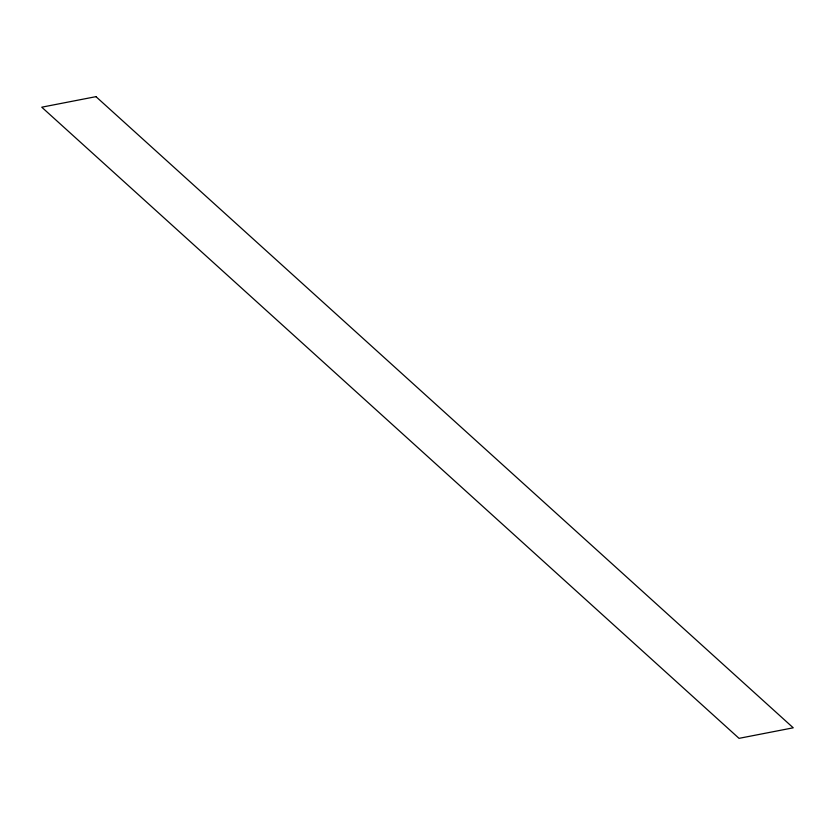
<?xml version="1.0" encoding="UTF-8"?>
<svg xmlns="http://www.w3.org/2000/svg" width="835" height="835" viewBox="0 0 835 835"><rect width="100%" height="100%" fill="white"/><g stroke="black" fill="none" stroke-linecap="round" stroke-linejoin="round"><path stroke-width="1.25" d="M95.973 96.651L41.75 107.193L739.027 738.349L793.25 727.807L95.973 96.651"/></g></svg>
